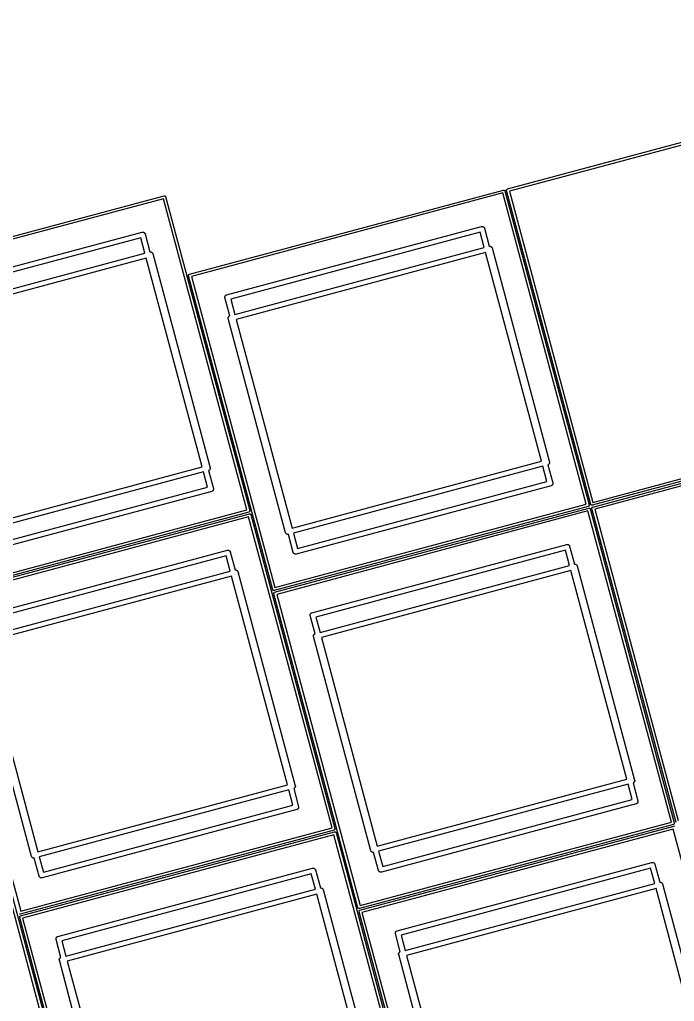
# Model space of a CAD drawing. Extents: x -24 to 329, y -138 to -2.
# Drawn here: x 230.6 to 268.5, y -58.5 to -1.7 of the extents above; entities that cross this region are included whole.
import ezdxf

# ---------------------------------------------------------------- set-up
doc = ezdxf.new("R2010")
doc.units = 0
doc.header["$MEASUREMENT"] = 0
doc.layers.add('BLACK', color=7, linetype='CONTINUOUS')

msp = doc.modelspace()

# ---------------------------------------------------------------- linework, layer by layer
at = {"layer": 'BLACK', "linetype": 'CONTINUOUS'}
for p, q in [((258.823, -11.5397), (295.392, -1.741)), ((295.351, -1.9096), (258.942, -11.6654)), ((240.422, -16.4702), (258.59, -11.602)), ((258.549, -11.7706), (240.541, -16.5959)), ((263.375, -29.779), (258.549, -11.7706)), ((258.59, -11.602), (258.597, -11.6002)), ((258.59, -11.602), (258.59, -11.602)), ((258.597, -11.6002), (258.603, -11.6008)), ((258.603, -11.6008), (258.61, -11.6002)), ((258.61, -11.6002), (258.617, -11.602)), ((258.617, -11.602), (258.623, -11.6026)), ((258.623, -11.6026), (258.629, -11.6054)), ((258.629, -11.6054), (258.636, -11.6072)), ((258.636, -11.6072), (258.642, -11.6111)), ((258.642, -11.6111), (258.648, -11.6139)), ((258.648, -11.6139), (258.652, -11.6187)), ((258.652, -11.6187), (258.658, -11.6226)), ((258.658, -11.6226), (258.662, -11.6281)), ((258.662, -11.6281), (258.667, -11.6329)), ((258.667, -11.6329), (258.67, -11.6391)), ((258.67, -11.6391), (258.673, -11.6446)), ((258.673, -11.6446), (258.675, -11.6511)), ((258.675, -11.6511), (258.675, -11.6511)), ((258.675, -11.6511), (263.543, -29.8196)), ((258.772, -11.6048), (258.773, -11.5983)), ((258.772, -11.6116), (258.772, -11.6048)), ((258.772, -11.6183), (258.772, -11.6116)), ((258.773, -11.6248), (258.772, -11.6183)), ((258.773, -11.5983), (258.774, -11.5915)), ((263.642, -29.7933), (258.773, -11.6248)), ((258.773, -11.6248), (258.773, -11.6248)), ((258.774, -11.5915), (258.777, -11.5854)), ((258.777, -11.5854), (258.779, -11.5789)), ((258.779, -11.5789), (258.782, -11.5733)), ((258.782, -11.5733), (258.785, -11.5672)), ((258.785, -11.5672), (258.79, -11.5624)), ((258.79, -11.5624), (258.794, -11.5568)), ((258.794, -11.5568), (258.799, -11.553)), ((258.799, -11.553), (258.804, -11.5482)), ((258.804, -11.5482), (258.81, -11.5453)), ((258.81, -11.5453), (258.816, -11.5414)), ((258.816, -11.5414), (258.823, -11.5397)), ((258.823, -11.5397), (258.823, -11.5397)), ((258.942, -11.6654), (263.767, -29.6738)), ((220.788, -16.8005), (238.957, -11.9323)), ((238.916, -12.1009), (220.908, -16.9262)), ((243.741, -30.1092), (238.916, -12.1009)), ((238.957, -11.9323), (238.963, -11.9305)), ((238.957, -11.9323), (238.957, -11.9323)), ((238.963, -11.9305), (238.97, -11.9311)), ((238.97, -11.9311), (238.977, -11.9305)), ((238.977, -11.9305), (238.983, -11.9323)), ((238.983, -11.9323), (238.99, -11.9328)), ((238.99, -11.9328), (238.996, -11.9357)), ((238.996, -11.9357), (239.003, -11.9375)), ((239.003, -11.9375), (239.008, -11.9413)), ((239.008, -11.9413), (239.014, -11.9442)), ((239.014, -11.9442), (239.019, -11.949)), ((239.019, -11.949), (239.025, -11.9529)), ((239.025, -11.9529), (239.028, -11.9584)), ((239.028, -11.9584), (239.033, -11.9632)), ((239.033, -11.9632), (239.036, -11.9693)), ((239.036, -11.9693), (239.04, -11.9749)), ((239.04, -11.9749), (239.042, -11.9814)), ((239.042, -11.9814), (239.042, -11.9814)), ((239.042, -11.9814), (243.91, -30.1498)), ((222.94, -17.9881), (237.686, -14.0369)), ((237.686, -14.0369), (237.699, -14.0334)), ((237.686, -14.0369), (237.686, -14.0369)), ((237.699, -14.0334), (237.713, -14.0346)), ((237.713, -14.0346), (237.726, -14.0334)), ((237.726, -14.0334), (237.739, -14.0369)), ((237.739, -14.0369), (237.752, -14.0381)), ((237.752, -14.0381), (237.764, -14.0437)), ((237.764, -14.0437), (237.777, -14.0471)), ((237.777, -14.0471), (237.788, -14.0548)), ((237.788, -14.0548), (237.8, -14.0604)), ((237.8, -14.0604), (237.809, -14.0698)), ((237.809, -14.0698), (237.82, -14.0775)), ((237.82, -14.0775), (237.828, -14.0884)), ((237.828, -14.0884), (237.837, -14.0978)), ((237.837, -14.0978), (237.843, -14.1099)), ((237.843, -14.1099), (237.851, -14.1208)), ((237.851, -14.1208), (237.854, -14.1337)), ((237.854, -14.1337), (237.854, -14.1337)), ((237.854, -14.1337), (238.134, -15.1799)), ((242.574, -17.6578), (257.32, -13.7066)), ((257.24, -14.0386), (242.809, -17.9054)), ((257.478, -14.9273), (257.24, -14.0386)), ((257.32, -13.7066), (257.333, -13.7032)), ((257.32, -13.7066), (257.32, -13.7066)), ((257.333, -13.7032), (257.346, -13.7043)), ((257.346, -13.7043), (257.359, -13.7032)), ((257.359, -13.7032), (257.372, -13.7066)), ((257.372, -13.7066), (257.386, -13.7078)), ((257.386, -13.7078), (257.398, -13.7134)), ((257.398, -13.7134), (257.41, -13.7169)), ((257.41, -13.7169), (257.421, -13.7245)), ((257.421, -13.7245), (257.433, -13.7301)), ((257.433, -13.7301), (257.443, -13.7396)), ((257.443, -13.7396), (257.454, -13.7472)), ((257.454, -13.7472), (257.461, -13.7581)), ((257.461, -13.7581), (257.471, -13.7675)), ((257.471, -13.7675), (257.476, -13.7796)), ((257.476, -13.7796), (257.484, -13.7905)), ((257.484, -13.7905), (257.488, -13.8034)), ((257.488, -13.8034), (257.488, -13.8034)), ((257.488, -13.8034), (257.768, -14.8496)), ((237.607, -14.3689), (223.176, -18.2356)), ((237.845, -15.2575), (237.607, -14.3689)), ((223.414, -19.1243), (237.845, -15.2575)), ((238.134, -15.1799), (238.141, -15.1782)), ((238.141, -15.1782), (238.154, -15.1794)), ((238.154, -15.1794), (238.167, -15.1782)), ((238.167, -15.1782), (238.18, -15.1817)), ((238.18, -15.1817), (238.193, -15.1828)), ((238.193, -15.1828), (238.205, -15.1885)), ((238.205, -15.1885), (238.218, -15.1919)), ((238.218, -15.1919), (238.229, -15.1996)), ((238.229, -15.1996), (238.241, -15.2052)), ((238.241, -15.2052), (238.251, -15.2146)), ((238.251, -15.2146), (238.262, -15.2223)), ((238.262, -15.2223), (238.269, -15.2332)), ((238.269, -15.2332), (238.279, -15.2426)), ((238.279, -15.2426), (238.284, -15.2547)), ((238.284, -15.2547), (238.292, -15.2656)), ((238.292, -15.2656), (238.295, -15.2785)), ((238.295, -15.2785), (238.295, -15.2785)), ((238.295, -15.2785), (241.615, -27.6677)), ((243.047, -18.794), (257.478, -14.9273)), ((257.556, -15.217), (243.125, -19.0838)), ((260.791, -27.2911), (257.556, -15.217)), ((257.768, -14.8496), (257.774, -14.8479)), ((257.774, -14.8479), (257.787, -14.8491)), ((257.787, -14.8491), (257.801, -14.8479)), ((257.801, -14.8479), (257.814, -14.8514)), ((257.814, -14.8514), (257.827, -14.8526)), ((257.827, -14.8526), (257.839, -14.8582)), ((257.839, -14.8582), (257.852, -14.8616)), ((257.852, -14.8616), (257.863, -14.8693)), ((257.863, -14.8693), (257.875, -14.8749)), ((257.875, -14.8749), (257.884, -14.8843)), ((257.884, -14.8843), (257.895, -14.892)), ((257.895, -14.892), (257.903, -14.9029)), ((257.903, -14.9029), (257.912, -14.9123)), ((257.912, -14.9123), (257.918, -14.9244)), ((257.918, -14.9244), (257.925, -14.9353)), ((257.925, -14.9353), (257.929, -14.9482)), ((257.929, -14.9482), (257.929, -14.9482)), ((257.929, -14.9482), (261.249, -27.3374)), ((237.922, -15.5473), (223.491, -19.4141)), ((241.158, -27.6214), (237.922, -15.5473)), ((240.41, -16.4758), (240.415, -16.4719)), ((240.415, -16.4719), (240.422, -16.4702)), ((240.422, -16.4702), (240.422, -16.4702)), ((240.371, -16.5353), (240.372, -16.5288)), ((240.371, -16.5421), (240.371, -16.5353)), ((240.371, -16.5488), (240.371, -16.5421)), ((240.372, -16.5553), (240.371, -16.5488)), ((240.372, -16.5288), (240.373, -16.522)), ((245.241, -34.7238), (240.372, -16.5553)), ((240.372, -16.5553), (240.372, -16.5553)), ((240.373, -16.522), (240.376, -16.5159)), ((240.376, -16.5159), (240.378, -16.5094)), ((240.378, -16.5094), (240.382, -16.5038)), ((240.382, -16.5038), (240.384, -16.4977)), ((240.384, -16.4977), (240.389, -16.4929)), ((240.389, -16.4929), (240.393, -16.4873)), ((240.393, -16.4873), (240.399, -16.4835)), ((240.399, -16.4835), (240.403, -16.4787)), ((240.403, -16.4787), (240.41, -16.4758)), ((240.541, -16.5959), (245.366, -34.6043)), ((242.474, -17.786), (242.477, -17.7732)), ((242.475, -17.7993), (242.474, -17.786)), ((242.474, -17.8126), (242.475, -17.7993)), ((242.477, -17.8254), (242.474, -17.8126)), ((242.477, -17.7732), (242.478, -17.7599)), ((242.757, -18.8717), (242.477, -17.8254)), ((242.477, -17.8254), (242.477, -17.8254)), ((242.478, -17.7599), (242.484, -17.7478)), ((242.484, -17.7478), (242.487, -17.7349)), ((242.487, -17.7349), (242.495, -17.724)), ((242.495, -17.724), (242.501, -17.7119)), ((242.501, -17.7119), (242.51, -17.7025)), ((242.51, -17.7025), (242.518, -17.6916)), ((242.518, -17.6916), (242.529, -17.684)), ((242.529, -17.684), (242.538, -17.6745)), ((242.538, -17.6745), (242.55, -17.6689)), ((242.55, -17.6689), (242.561, -17.6613)), ((242.561, -17.6613), (242.574, -17.6578)), ((242.574, -17.6578), (242.574, -17.6578)), ((242.809, -17.9054), (243.047, -18.794)), ((242.664, -18.9981), (242.667, -18.9852)), ((242.665, -19.0114), (242.664, -18.9981)), ((242.664, -19.0246), (242.665, -19.0114)), ((242.667, -19.0375), (242.664, -19.0246)), ((242.667, -18.9852), (242.668, -18.972)), ((245.987, -31.4267), (242.667, -19.0375)), ((242.667, -19.0375), (242.667, -19.0375)), ((242.668, -18.972), (242.674, -18.9599)), ((242.674, -18.9599), (242.678, -18.947)), ((242.678, -18.947), (242.685, -18.9361)), ((242.685, -18.9361), (242.691, -18.924)), ((242.691, -18.924), (242.7, -18.9146)), ((242.7, -18.9146), (242.708, -18.9037)), ((242.708, -18.9037), (242.719, -18.896)), ((242.719, -18.896), (242.728, -18.8866)), ((242.728, -18.8866), (242.74, -18.881)), ((242.74, -18.881), (242.751, -18.8733)), ((242.751, -18.8733), (242.757, -18.8717)), ((243.125, -19.0838), (246.36, -31.1579)), ((300.296, -20.0437), (263.727, -29.8424)), ((263.767, -29.6738), (300.177, -19.918)), ((263.753, -29.9406), (291.122, -22.6071)), ((291.081, -22.7758), (263.872, -30.0663)), ((226.727, -31.4881), (241.158, -27.6214)), ((241.531, -27.8319), (241.525, -27.8335)), ((241.525, -27.8335), (241.805, -28.8797)), ((241.542, -27.8242), (241.531, -27.8319)), ((241.554, -27.8186), (241.542, -27.8242)), ((241.564, -27.8091), (241.554, -27.8186)), ((241.574, -27.8015), (241.564, -27.8091)), ((241.582, -27.7906), (241.574, -27.8015)), ((241.592, -27.7812), (241.582, -27.7906)), ((241.597, -27.7691), (241.592, -27.7812)), ((241.605, -27.7582), (241.597, -27.7691)), ((241.608, -27.7453), (241.605, -27.7582)), ((241.614, -27.7332), (241.608, -27.7453)), ((241.615, -27.7199), (241.614, -27.7332)), ((241.615, -27.6677), (241.615, -27.6677)), ((241.615, -27.6677), (241.619, -27.6805)), ((241.619, -27.7071), (241.615, -27.7199)), ((241.619, -27.6805), (241.617, -27.6938)), ((241.617, -27.6938), (241.619, -27.7071)), ((246.36, -31.1579), (260.791, -27.2911)), ((260.869, -27.5809), (246.438, -31.4476)), ((261.107, -28.4695), (260.869, -27.5809)), ((261.165, -27.5016), (261.158, -27.5032)), ((261.158, -27.5032), (261.439, -28.5495)), ((261.176, -27.4939), (261.165, -27.5016)), ((261.188, -27.4883), (261.176, -27.4939)), ((261.197, -27.4789), (261.188, -27.4883)), ((261.208, -27.4712), (261.197, -27.4789)), ((261.216, -27.4603), (261.208, -27.4712)), ((261.225, -27.4509), (261.216, -27.4603)), ((261.231, -27.4388), (261.225, -27.4509)), ((261.238, -27.4279), (261.231, -27.4388)), ((261.242, -27.415), (261.238, -27.4279)), ((261.247, -27.403), (261.242, -27.415)), ((261.249, -27.3897), (261.247, -27.403)), ((261.249, -27.3374), (261.249, -27.3374)), ((261.249, -27.3374), (261.252, -27.3503)), ((261.252, -27.3768), (261.249, -27.3897)), ((261.252, -27.3503), (261.251, -27.3635)), ((261.251, -27.3635), (261.252, -27.3768)), ((241.235, -27.9112), (226.804, -31.7779)), ((241.473, -28.7998), (241.235, -27.9112)), ((227.042, -32.6666), (241.473, -28.7998)), ((241.798, -28.9574), (241.795, -28.9703)), ((241.804, -28.9453), (241.798, -28.9574)), ((241.805, -28.932), (241.804, -28.9453)), ((241.805, -28.8797), (241.805, -28.8797)), ((241.805, -28.8797), (241.809, -28.8926)), ((241.809, -28.9192), (241.805, -28.932)), ((241.809, -28.8926), (241.808, -28.9059)), ((241.808, -28.9059), (241.809, -28.9192)), ((261.342, -28.7171), (246.596, -32.6683)), ((246.676, -32.3363), (261.107, -28.4695)), ((261.355, -28.7136), (261.342, -28.7171)), ((261.342, -28.7171), (261.342, -28.7171)), ((261.366, -28.706), (261.355, -28.7136)), ((261.378, -28.7004), (261.366, -28.706)), ((261.387, -28.6909), (261.378, -28.7004)), ((261.398, -28.6833), (261.387, -28.6909)), ((261.406, -28.6724), (261.398, -28.6833)), ((261.415, -28.663), (261.406, -28.6724)), ((261.421, -28.6509), (261.415, -28.663)), ((261.429, -28.64), (261.421, -28.6509)), ((261.432, -28.6271), (261.429, -28.64)), ((261.438, -28.615), (261.432, -28.6271)), ((261.439, -28.6017), (261.438, -28.615)), ((261.439, -28.5495), (261.439, -28.5495)), ((261.439, -28.5495), (261.442, -28.5623)), ((261.442, -28.5889), (261.439, -28.6017)), ((261.442, -28.5623), (261.441, -28.5756)), ((261.441, -28.5756), (261.442, -28.5889)), ((241.708, -29.0474), (226.962, -32.9986)), ((241.721, -29.0439), (241.708, -29.0474)), ((241.708, -29.0474), (241.708, -29.0474)), ((241.732, -29.0363), (241.721, -29.0439)), ((241.744, -29.0307), (241.732, -29.0363)), ((241.754, -29.0212), (241.744, -29.0307)), ((241.765, -29.0136), (241.754, -29.0212)), ((241.772, -29.0027), (241.765, -29.0136)), ((241.782, -28.9933), (241.772, -29.0027)), ((241.787, -28.9812), (241.782, -28.9933)), ((241.795, -28.9703), (241.787, -28.9812)), ((263.494, -29.9047), (245.326, -34.7729)), ((245.352, -34.8711), (263.521, -30.0029)), ((245.366, -34.6043), (263.375, -29.779)), ((263.501, -29.903), (263.494, -29.9047)), ((263.494, -29.9047), (263.494, -29.9047)), ((263.506, -29.8991), (263.501, -29.903)), ((263.512, -29.8962), (263.506, -29.8991)), ((263.517, -29.8914), (263.512, -29.8962)), ((263.523, -29.8876), (263.517, -29.8914)), ((263.521, -30.0029), (263.527, -30.0011)), ((263.521, -30.0029), (263.521, -30.0029)), ((263.527, -29.882), (263.523, -29.8876)), ((263.531, -29.8772), (263.527, -29.882)), ((263.527, -30.0011), (263.534, -30.0017)), ((263.534, -29.8711), (263.531, -29.8772)), ((263.538, -29.8655), (263.534, -29.8711)), ((263.534, -30.0017), (263.541, -30.0011)), ((263.54, -29.859), (263.538, -29.8655)), ((263.543, -29.8529), (263.54, -29.859)), ((263.541, -30.0011), (263.547, -30.0029)), ((263.543, -29.8196), (263.543, -29.8196)), ((263.543, -29.8196), (263.545, -29.8261)), ((263.545, -29.8396), (263.543, -29.8461)), ((263.543, -29.8461), (263.543, -29.8529)), ((263.545, -29.8261), (263.545, -29.8328)), ((263.545, -29.8328), (263.545, -29.8396)), ((263.547, -30.0029), (263.554, -30.0034)), ((263.554, -30.0034), (263.56, -30.0063)), ((263.56, -30.0063), (263.567, -30.0081)), ((263.567, -30.0081), (263.572, -30.0119)), ((263.572, -30.0119), (263.578, -30.0148)), ((263.578, -30.0148), (263.583, -30.0196)), ((263.583, -30.0196), (263.589, -30.0235)), ((263.589, -30.0235), (263.592, -30.029)), ((263.592, -30.029), (263.597, -30.0338)), ((263.597, -30.0338), (263.6, -30.0399)), ((263.6, -30.0399), (263.604, -30.0455)), ((263.604, -30.0455), (263.606, -30.052)), ((263.606, -30.052), (263.606, -30.052)), ((263.606, -30.052), (268.474, -48.2204)), ((263.643, -29.7998), (263.642, -29.7933)), ((263.642, -29.7933), (263.642, -29.7933)), ((263.647, -29.8053), (263.643, -29.7998)), ((263.65, -29.8115), (263.647, -29.8053)), ((263.655, -29.8163), (263.65, -29.8115)), ((263.659, -29.8218), (263.655, -29.8163)), ((263.664, -29.8257), (263.659, -29.8218)), ((263.669, -29.8305), (263.664, -29.8257)), ((263.675, -29.8333), (263.669, -29.8305)), ((263.681, -29.8372), (263.675, -29.8333)), ((263.687, -29.839), (263.681, -29.8372)), ((263.693, -29.8418), (263.687, -29.839)), ((263.7, -29.8424), (263.693, -29.8418)), ((263.707, -29.8442), (263.7, -29.8424)), ((263.702, -30.0057), (263.704, -29.9992)), ((263.703, -30.0124), (263.702, -30.0057)), ((263.702, -30.0192), (263.703, -30.0124)), ((263.704, -30.0257), (263.702, -30.0192)), ((263.704, -29.9924), (263.707, -29.9863)), ((263.704, -29.9992), (263.704, -29.9924)), ((268.572, -48.1941), (263.704, -30.0257)), ((263.704, -30.0257), (263.704, -30.0257)), ((263.713, -29.8436), (263.707, -29.8442)), ((263.707, -29.9863), (263.709, -29.9797)), ((263.709, -29.9797), (263.713, -29.9742)), ((263.72, -29.8442), (263.713, -29.8436)), ((263.713, -29.9742), (263.716, -29.9681)), ((263.716, -29.9681), (263.721, -29.9633)), ((263.727, -29.8424), (263.72, -29.8442)), ((263.721, -29.9633), (263.724, -29.9577)), ((263.724, -29.9577), (263.73, -29.9539)), ((263.727, -29.8424), (263.727, -29.8424)), ((263.73, -29.9539), (263.735, -29.9491)), ((263.735, -29.9491), (263.741, -29.9462)), ((263.741, -29.9462), (263.746, -29.9423)), ((263.746, -29.9423), (263.753, -29.9406)), ((263.753, -29.9406), (263.753, -29.9406)), ((263.872, -30.0663), (268.698, -48.0747)), ((243.861, -30.235), (225.692, -35.1032)), ((225.719, -35.2014), (243.887, -30.3331)), ((225.733, -34.9346), (243.741, -30.1092)), ((243.846, -30.5018), (225.838, -35.3271)), ((248.672, -48.5101), (243.846, -30.5018)), ((243.867, -30.2332), (243.861, -30.235)), ((243.861, -30.235), (243.861, -30.235)), ((243.873, -30.2294), (243.867, -30.2332)), ((243.879, -30.2265), (243.873, -30.2294)), ((243.884, -30.2217), (243.879, -30.2265)), ((243.889, -30.2178), (243.884, -30.2217)), ((243.887, -30.3331), (243.894, -30.3314)), ((243.887, -30.3331), (243.887, -30.3331)), ((243.893, -30.2123), (243.889, -30.2178)), ((243.898, -30.2075), (243.893, -30.2123)), ((243.894, -30.3314), (243.9, -30.332)), ((243.901, -30.2014), (243.898, -30.2075)), ((243.9, -30.332), (243.907, -30.3314)), ((243.905, -30.1958), (243.901, -30.2014)), ((243.906, -30.1893), (243.905, -30.1958)), ((243.909, -30.1831), (243.906, -30.1893)), ((243.907, -30.3314), (243.914, -30.3331)), ((243.91, -30.1764), (243.909, -30.1831)), ((243.91, -30.1498), (243.91, -30.1498)), ((243.91, -30.1498), (243.912, -30.1564)), ((243.912, -30.1699), (243.91, -30.1764)), ((243.912, -30.1564), (243.911, -30.1631)), ((243.911, -30.1631), (243.912, -30.1699)), ((243.914, -30.3331), (243.92, -30.3337)), ((243.92, -30.3337), (243.926, -30.3366)), ((243.926, -30.3366), (243.933, -30.3383)), ((243.933, -30.3383), (243.939, -30.3422)), ((243.939, -30.3422), (243.945, -30.3451)), ((243.945, -30.3451), (243.949, -30.3499)), ((243.949, -30.3499), (243.955, -30.3538)), ((243.955, -30.3538), (243.959, -30.3593)), ((243.959, -30.3593), (243.964, -30.3641)), ((243.964, -30.3641), (243.967, -30.3702)), ((243.967, -30.3702), (243.97, -30.3758)), ((243.97, -30.3758), (243.972, -30.3823)), ((243.972, -30.3823), (243.972, -30.3823)), ((243.972, -30.3823), (248.84, -48.5507)), ((263.48, -30.1715), (245.472, -34.9968)), ((268.305, -48.1798), (263.48, -30.1715)), ((245.99, -31.4396), (245.987, -31.4267)), ((245.987, -31.4267), (245.987, -31.4267)), ((245.998, -31.4505), (245.99, -31.4396)), ((246.004, -31.4626), (245.998, -31.4505)), ((246.013, -31.472), (246.004, -31.4626)), ((246.021, -31.4829), (246.013, -31.472)), ((246.032, -31.4906), (246.021, -31.4829)), ((246.041, -31.5), (246.032, -31.4906)), ((246.053, -31.5056), (246.041, -31.5)), ((246.064, -31.5133), (246.053, -31.5056)), ((246.077, -31.5167), (246.064, -31.5133)), ((246.089, -31.5223), (246.077, -31.5167)), ((246.102, -31.5235), (246.089, -31.5223)), ((246.115, -31.527), (246.102, -31.5235)), ((246.128, -31.5258), (246.115, -31.527)), ((246.142, -31.527), (246.128, -31.5258)), ((246.148, -31.5253), (246.142, -31.527)), ((246.428, -32.5715), (246.148, -31.5253)), ((246.438, -31.4476), (246.676, -32.3363)), ((247.504, -36.0587), (262.25, -32.1075)), ((262.25, -32.1075), (262.263, -32.1041)), ((262.25, -32.1075), (262.25, -32.1075)), ((262.263, -32.1041), (262.277, -32.1052)), ((262.277, -32.1052), (262.29, -32.1041)), ((262.29, -32.1041), (262.303, -32.1075)), ((262.303, -32.1075), (262.316, -32.1087)), ((262.316, -32.1087), (262.328, -32.1143)), ((262.328, -32.1143), (262.341, -32.1177)), ((262.341, -32.1177), (262.352, -32.1254)), ((262.352, -32.1254), (262.364, -32.131)), ((262.364, -32.131), (262.373, -32.1404)), ((262.373, -32.1404), (262.384, -32.1481)), ((262.384, -32.1481), (262.392, -32.159)), ((262.392, -32.159), (262.401, -32.1684)), ((262.401, -32.1684), (262.407, -32.1805)), ((262.407, -32.1805), (262.415, -32.1914)), ((262.415, -32.1914), (262.418, -32.2043)), ((262.418, -32.2043), (262.418, -32.2043)), ((262.418, -32.2043), (262.698, -33.2505)), ((227.871, -36.389), (242.617, -32.4378)), ((242.537, -32.7698), (228.106, -36.6365)), ((242.775, -33.6584), (242.537, -32.7698)), ((242.617, -32.4378), (242.63, -32.4343)), ((242.617, -32.4378), (242.617, -32.4378)), ((242.63, -32.4343), (242.643, -32.4355)), ((242.643, -32.4355), (242.656, -32.4343)), ((242.656, -32.4343), (242.669, -32.4378)), ((242.669, -32.4378), (242.682, -32.4389)), ((242.682, -32.4389), (242.695, -32.4446)), ((242.695, -32.4446), (242.707, -32.448)), ((242.707, -32.448), (242.718, -32.4557)), ((242.718, -32.4557), (242.73, -32.4613)), ((242.73, -32.4613), (242.74, -32.4707)), ((242.74, -32.4707), (242.751, -32.4784)), ((242.751, -32.4784), (242.758, -32.4893)), ((242.758, -32.4893), (242.768, -32.4987)), ((242.768, -32.4987), (242.773, -32.5108)), ((242.773, -32.5108), (242.781, -32.5217)), ((242.781, -32.5217), (242.785, -32.5346)), ((242.785, -32.5346), (242.785, -32.5346)), ((242.785, -32.5346), (243.065, -33.5808)), ((246.432, -32.5844), (246.428, -32.5715)), ((246.428, -32.5715), (246.428, -32.5715)), ((246.439, -32.5953), (246.432, -32.5844)), ((246.445, -32.6074), (246.439, -32.5953)), ((246.454, -32.6168), (246.445, -32.6074)), ((246.462, -32.6277), (246.454, -32.6168)), ((246.473, -32.6353), (246.462, -32.6277)), ((246.482, -32.6448), (246.473, -32.6353)), ((246.494, -32.6504), (246.482, -32.6448)), ((246.505, -32.658), (246.494, -32.6504)), ((246.518, -32.6615), (246.505, -32.658)), ((246.53, -32.6671), (246.518, -32.6615)), ((246.544, -32.6683), (246.53, -32.6671)), ((246.557, -32.6717), (246.544, -32.6683)), ((246.57, -32.6706), (246.557, -32.6717)), ((246.583, -32.6717), (246.57, -32.6706)), ((246.596, -32.6683), (246.583, -32.6717)), ((246.596, -32.6683), (246.596, -32.6683)), ((262.171, -32.4395), (247.74, -36.3062)), ((262.409, -33.3281), (262.171, -32.4395)), ((247.978, -37.1949), (262.409, -33.3281)), ((262.698, -33.2505), (262.705, -33.2488)), ((262.705, -33.2488), (262.718, -33.25)), ((262.718, -33.25), (262.731, -33.2488)), ((262.731, -33.2488), (262.744, -33.2523)), ((262.744, -33.2523), (262.757, -33.2534)), ((262.757, -33.2534), (262.769, -33.2591)), ((262.769, -33.2591), (262.782, -33.2625)), ((262.782, -33.2625), (262.793, -33.2702)), ((262.793, -33.2702), (262.805, -33.2758)), ((262.805, -33.2758), (262.815, -33.2852)), ((262.815, -33.2852), (262.826, -33.2929)), ((262.826, -33.2929), (262.833, -33.3038)), ((262.833, -33.3038), (262.843, -33.3132)), ((262.843, -33.3132), (262.848, -33.3253)), ((262.848, -33.3253), (262.856, -33.3362)), ((262.856, -33.3362), (262.859, -33.3491)), ((262.859, -33.3491), (262.859, -33.3491)), ((262.859, -33.3491), (266.179, -45.7383)), ((228.344, -37.5252), (242.775, -33.6584)), ((242.853, -33.9482), (228.422, -37.815)), ((246.088, -46.0223), (242.853, -33.9482)), ((243.065, -33.5808), (243.071, -33.5791)), ((243.071, -33.5791), (243.084, -33.5803)), ((243.084, -33.5803), (243.098, -33.5791)), ((243.098, -33.5791), (243.111, -33.5826)), ((243.111, -33.5826), (243.124, -33.5837)), ((243.124, -33.5837), (243.136, -33.5894)), ((243.136, -33.5894), (243.149, -33.5928)), ((243.149, -33.5928), (243.16, -33.6005)), ((243.16, -33.6005), (243.172, -33.6061)), ((243.172, -33.6061), (243.181, -33.6155)), ((243.181, -33.6155), (243.192, -33.6231)), ((243.192, -33.6231), (243.2, -33.6341)), ((243.2, -33.6341), (243.209, -33.6435)), ((243.209, -33.6435), (243.215, -33.6556)), ((243.215, -33.6556), (243.222, -33.6665)), ((243.222, -33.6665), (243.226, -33.6794)), ((243.226, -33.6794), (243.226, -33.6794)), ((243.226, -33.6794), (246.546, -46.0685)), ((262.486, -33.6179), (248.055, -37.4847)), ((265.722, -45.692), (262.486, -33.6179)), ((245.242, -34.7303), (245.241, -34.7238)), ((245.241, -34.7238), (245.241, -34.7238)), ((245.246, -34.7358), (245.242, -34.7303)), ((245.249, -34.742), (245.246, -34.7358)), ((245.254, -34.7468), (245.249, -34.742)), ((245.258, -34.7523), (245.254, -34.7468)), ((245.263, -34.7562), (245.258, -34.7523)), ((245.268, -34.761), (245.263, -34.7562)), ((245.274, -34.7638), (245.268, -34.761)), ((245.28, -34.7677), (245.274, -34.7638)), ((245.286, -34.7695), (245.28, -34.7677)), ((245.293, -34.7723), (245.286, -34.7695)), ((245.299, -34.7729), (245.293, -34.7723)), ((245.306, -34.7747), (245.299, -34.7729)), ((245.301, -34.9362), (245.303, -34.9297)), ((245.302, -34.9429), (245.301, -34.9362)), ((245.301, -34.9497), (245.302, -34.9429)), ((245.303, -34.9562), (245.301, -34.9497)), ((245.303, -34.9297), (245.304, -34.9229)), ((250.171, -53.1246), (245.303, -34.9562)), ((245.303, -34.9562), (245.303, -34.9562)), ((245.304, -34.9229), (245.306, -34.9168)), ((245.313, -34.7741), (245.306, -34.7747)), ((245.306, -34.9168), (245.308, -34.9102)), ((245.308, -34.9102), (245.312, -34.9047)), ((245.312, -34.9047), (245.315, -34.8986)), ((245.319, -34.7747), (245.313, -34.7741)), ((245.315, -34.8986), (245.32, -34.8938)), ((245.326, -34.7729), (245.319, -34.7747)), ((245.32, -34.8938), (245.324, -34.8882)), ((245.324, -34.8882), (245.329, -34.8844)), ((245.326, -34.7729), (245.326, -34.7729)), ((245.329, -34.8844), (245.334, -34.8796)), ((245.334, -34.8796), (245.34, -34.8767)), ((245.34, -34.8767), (245.346, -34.8728)), ((245.346, -34.8728), (245.352, -34.8711)), ((245.352, -34.8711), (245.352, -34.8711)), ((245.472, -34.9968), (250.297, -53.0052)), ((225.838, -35.3271), (230.663, -53.3354)), ((247.404, -36.1869), (247.408, -36.174)), ((247.405, -36.2002), (247.404, -36.1869)), ((247.404, -36.2135), (247.405, -36.2002)), ((247.408, -36.2263), (247.404, -36.2135)), ((247.408, -36.174), (247.409, -36.1608)), ((247.688, -37.2725), (247.408, -36.2263)), ((247.408, -36.2263), (247.408, -36.2263)), ((247.409, -36.1608), (247.414, -36.1487)), ((247.414, -36.1487), (247.418, -36.1358)), ((247.418, -36.1358), (247.425, -36.1249)), ((247.425, -36.1249), (247.431, -36.1128)), ((247.431, -36.1128), (247.441, -36.1034)), ((247.441, -36.1034), (247.448, -36.0925)), ((247.448, -36.0925), (247.459, -36.0848)), ((247.459, -36.0848), (247.469, -36.0754)), ((247.469, -36.0754), (247.481, -36.0698)), ((247.481, -36.0698), (247.492, -36.0621)), ((247.492, -36.0621), (247.504, -36.0587)), ((247.504, -36.0587), (247.504, -36.0587)), ((247.74, -36.3062), (247.978, -37.1949)), ((247.594, -37.399), (247.598, -37.3861)), ((247.595, -37.4123), (247.594, -37.399)), ((247.594, -37.4255), (247.595, -37.4123)), ((247.598, -37.4384), (247.594, -37.4255)), ((247.598, -37.3861), (247.599, -37.3728)), ((250.917, -49.8276), (247.598, -37.4384)), ((247.598, -37.4384), (247.598, -37.4384)), ((247.599, -37.3728), (247.605, -37.3608)), ((247.605, -37.3608), (247.608, -37.3479)), ((247.608, -37.3479), (247.616, -37.337)), ((247.616, -37.337), (247.621, -37.3249)), ((247.621, -37.3249), (247.631, -37.3155)), ((247.631, -37.3155), (247.638, -37.3046)), ((247.638, -37.3046), (247.649, -37.2969)), ((247.649, -37.2969), (247.659, -37.2875)), ((247.659, -37.2875), (247.671, -37.2819)), ((247.671, -37.2819), (247.682, -37.2742)), ((247.682, -37.2742), (247.688, -37.2725)), ((248.055, -37.4847), (251.291, -49.5588)), ((231.284, -50.1579), (227.964, -37.7687)), ((228.422, -37.815), (231.657, -49.889)), ((251.291, -49.5588), (265.722, -45.692)), ((265.799, -45.9818), (251.368, -49.8485)), ((266.037, -46.8704), (265.799, -45.9818)), ((266.095, -45.9025), (266.089, -45.9041)), ((266.089, -45.9041), (266.369, -46.9503)), ((266.106, -45.8948), (266.095, -45.9025)), ((266.118, -45.8892), (266.106, -45.8948)), ((266.128, -45.8798), (266.118, -45.8892)), ((266.138, -45.8721), (266.128, -45.8798)), ((266.146, -45.8612), (266.138, -45.8721)), ((266.156, -45.8518), (266.146, -45.8612)), ((266.161, -45.8397), (266.156, -45.8518)), ((266.169, -45.8288), (266.161, -45.8397)), ((266.172, -45.8159), (266.169, -45.8288)), ((266.178, -45.8038), (266.172, -45.8159)), ((266.179, -45.7906), (266.178, -45.8038)), ((266.179, -45.7383), (266.179, -45.7383)), ((266.179, -45.7383), (266.183, -45.7511)), ((266.183, -45.7777), (266.179, -45.7906)), ((266.183, -45.7511), (266.181, -45.7644)), ((266.181, -45.7644), (266.183, -45.7777)), ((231.657, -49.889), (246.088, -46.0223)), ((246.166, -46.3121), (231.735, -50.1788)), ((246.404, -47.2007), (246.166, -46.3121)), ((246.462, -46.2327), (246.455, -46.2344)), ((246.455, -46.2344), (246.736, -47.2806)), ((246.473, -46.2251), (246.462, -46.2327)), ((246.485, -46.2195), (246.473, -46.2251)), ((246.494, -46.21), (246.485, -46.2195)), ((246.505, -46.2024), (246.494, -46.21)), ((246.513, -46.1915), (246.505, -46.2024)), ((246.522, -46.1821), (246.513, -46.1915)), ((246.528, -46.17), (246.522, -46.1821)), ((246.535, -46.1591), (246.528, -46.17)), ((246.539, -46.1462), (246.535, -46.1591)), ((246.544, -46.1341), (246.539, -46.1462)), ((246.546, -46.1208), (246.544, -46.1341)), ((246.546, -46.0685), (246.546, -46.0686)), ((246.546, -46.0686), (246.549, -46.0814)), ((246.549, -46.108), (246.546, -46.1208)), ((246.549, -46.0814), (246.548, -46.0947)), ((246.548, -46.0947), (246.549, -46.108)), ((266.272, -47.118), (251.526, -51.0692)), ((251.606, -50.7372), (266.037, -46.8704)), ((266.285, -47.1145), (266.272, -47.118)), ((266.272, -47.118), (266.272, -47.118)), ((266.296, -47.1069), (266.285, -47.1145)), ((266.308, -47.1013), (266.296, -47.1069)), ((266.318, -47.0918), (266.308, -47.1013)), ((266.329, -47.0842), (266.318, -47.0918)), ((266.336, -47.0733), (266.329, -47.0842)), ((266.346, -47.0639), (266.336, -47.0733)), ((266.351, -47.0518), (266.346, -47.0639)), ((266.359, -47.0409), (266.351, -47.0518)), ((266.362, -47.028), (266.359, -47.0409)), ((266.368, -47.0159), (266.362, -47.028)), ((266.369, -47.0026), (266.368, -47.0159)), ((266.369, -46.9503), (266.369, -46.9503)), ((266.369, -46.9503), (266.373, -46.9632)), ((266.373, -46.9898), (266.369, -47.0026)), ((266.373, -46.9632), (266.372, -46.9765)), ((266.372, -46.9765), (266.373, -46.9898)), ((246.639, -47.4483), (231.893, -51.3995)), ((231.973, -51.0675), (246.404, -47.2007)), ((246.652, -47.4448), (246.639, -47.4483)), ((246.639, -47.4483), (246.639, -47.4483)), ((246.663, -47.4372), (246.652, -47.4448)), ((246.675, -47.4315), (246.663, -47.4372)), ((246.684, -47.4221), (246.675, -47.4315)), ((246.695, -47.4145), (246.684, -47.4221)), ((246.703, -47.4036), (246.695, -47.4145)), ((246.712, -47.3941), (246.703, -47.4036)), ((246.718, -47.3821), (246.712, -47.3941)), ((246.726, -47.3711), (246.718, -47.3821)), ((246.729, -47.3583), (246.726, -47.3711)), ((246.735, -47.3462), (246.729, -47.3583)), ((246.736, -47.3329), (246.735, -47.3462)), ((246.736, -47.2806), (246.736, -47.2806)), ((246.736, -47.2806), (246.739, -47.2935)), ((246.739, -47.32), (246.736, -47.3329)), ((246.739, -47.2935), (246.738, -47.3068)), ((246.738, -47.3068), (246.739, -47.32)), ((250.297, -53.0052), (268.305, -48.1798)), ((268.457, -48.2829), (268.453, -48.2884)), ((268.462, -48.2781), (268.457, -48.2829)), ((268.465, -48.272), (268.462, -48.2781)), ((268.469, -48.2664), (268.465, -48.272)), ((268.47, -48.2599), (268.469, -48.2664)), ((268.473, -48.2538), (268.47, -48.2599)), ((268.474, -48.247), (268.473, -48.2538)), ((268.474, -48.2204), (268.474, -48.2204)), ((268.474, -48.2204), (268.476, -48.227)), ((268.476, -48.2405), (268.474, -48.247)), ((268.476, -48.227), (268.475, -48.2337)), ((268.475, -48.2337), (268.476, -48.2405)), ((248.791, -48.6359), (230.623, -53.5041)), ((230.649, -53.6022), (248.818, -48.734)), ((230.663, -53.3354), (248.672, -48.5101)), ((248.798, -48.6341), (248.791, -48.6359)), ((248.791, -48.6359), (248.791, -48.6359)), ((248.803, -48.6303), (248.798, -48.6341)), ((248.809, -48.6274), (248.803, -48.6303)), ((248.814, -48.6226), (248.809, -48.6274)), ((248.82, -48.6187), (248.814, -48.6226)), ((248.818, -48.734), (248.824, -48.7323)), ((248.818, -48.734), (248.818, -48.734)), ((248.824, -48.6132), (248.82, -48.6187)), ((248.828, -48.6084), (248.824, -48.6132)), ((248.824, -48.7323), (248.831, -48.7329)), ((248.831, -48.6023), (248.828, -48.6084)), ((248.835, -48.5967), (248.831, -48.6023)), ((248.831, -48.7329), (248.838, -48.7323)), ((248.837, -48.5902), (248.835, -48.5967)), ((248.84, -48.584), (248.837, -48.5902)), ((248.838, -48.7323), (248.844, -48.734)), ((248.84, -48.5507), (248.84, -48.5507)), ((248.84, -48.5507), (248.842, -48.5573)), ((248.842, -48.5708), (248.84, -48.5773)), ((248.84, -48.5773), (248.84, -48.584)), ((248.842, -48.5573), (248.842, -48.564)), ((248.842, -48.564), (248.842, -48.5708)), ((248.844, -48.734), (248.851, -48.7346)), ((248.851, -48.7346), (248.857, -48.7375)), ((248.857, -48.7375), (248.864, -48.7392)), ((248.864, -48.7392), (248.869, -48.7431)), ((248.869, -48.7431), (248.875, -48.746)), ((248.875, -48.746), (248.88, -48.7508)), ((248.88, -48.7508), (248.886, -48.7546)), ((248.886, -48.7546), (248.889, -48.7602)), ((248.889, -48.7602), (248.894, -48.765)), ((248.894, -48.765), (248.897, -48.7711)), ((248.897, -48.7711), (248.901, -48.7767)), ((248.901, -48.7767), (248.903, -48.7832)), ((248.903, -48.7832), (248.903, -48.7832)), ((248.903, -48.7832), (253.771, -66.9516)), ((268.425, -48.3056), (250.256, -53.1738)), ((250.283, -53.272), (268.451, -48.4037)), ((268.41, -48.5724), (250.402, -53.3977)), ((273.236, -66.5807), (268.41, -48.5724)), ((268.431, -48.3039), (268.425, -48.3056)), ((268.425, -48.3056), (268.425, -48.3056)), ((268.437, -48.3), (268.431, -48.3039)), ((268.443, -48.2971), (268.437, -48.3)), ((268.448, -48.2923), (268.443, -48.2971)), ((268.453, -48.2884), (268.448, -48.2923)), ((268.451, -48.4037), (268.458, -48.402)), ((268.451, -48.4037), (268.451, -48.4037)), ((268.458, -48.402), (268.464, -48.4026)), ((268.464, -48.4026), (268.471, -48.402)), ((268.471, -48.402), (268.478, -48.4037)), ((233.969, -67.2413), (229.143, -49.233)), ((229.269, -49.1135), (234.137, -67.2819)), ((248.777, -48.9027), (230.769, -53.728)), ((253.602, -66.911), (248.777, -48.9027)), ((250.921, -49.8405), (250.917, -49.8276)), ((250.917, -49.8276), (250.917, -49.8276)), ((250.929, -49.8514), (250.921, -49.8405)), ((250.934, -49.8635), (250.929, -49.8514)), ((250.944, -49.8729), (250.934, -49.8635)), ((250.951, -49.8838), (250.944, -49.8729)), ((250.962, -49.8915), (250.951, -49.8838)), ((250.972, -49.9009), (250.962, -49.8915)), ((250.984, -49.9065), (250.972, -49.9009)), ((250.995, -49.9142), (250.984, -49.9065)), ((251.007, -49.9176), (250.995, -49.9142)), ((251.02, -49.9232), (251.007, -49.9176)), ((251.033, -49.9244), (251.02, -49.9232)), ((251.046, -49.9278), (251.033, -49.9244)), ((251.059, -49.9267), (251.046, -49.9278)), ((251.072, -49.9278), (251.059, -49.9267)), ((251.078, -49.9262), (251.072, -49.9278)), ((251.359, -50.9724), (251.078, -49.9262)), ((251.368, -49.8485), (251.606, -50.7372)), ((231.287, -50.1708), (231.284, -50.1579)), ((231.284, -50.1579), (231.284, -50.1579)), ((231.295, -50.1817), (231.287, -50.1708)), ((231.301, -50.1938), (231.295, -50.1817)), ((231.31, -50.2032), (231.301, -50.1938)), ((231.318, -50.2141), (231.31, -50.2032)), ((231.329, -50.2217), (231.318, -50.2141)), ((231.338, -50.2312), (231.329, -50.2217)), ((231.35, -50.2368), (231.338, -50.2312)), ((231.361, -50.2444), (231.35, -50.2368)), ((231.374, -50.2479), (231.361, -50.2444)), ((231.386, -50.2535), (231.374, -50.2479)), ((231.399, -50.2547), (231.386, -50.2535)), ((231.412, -50.2581), (231.399, -50.2547)), ((231.425, -50.257), (231.412, -50.2581)), ((231.439, -50.2581), (231.425, -50.257)), ((231.445, -50.2565), (231.439, -50.2581)), ((231.725, -51.3027), (231.445, -50.2565)), ((231.735, -50.1788), (231.973, -51.0675)), ((252.435, -54.4596), (267.181, -50.5084)), ((267.181, -50.5084), (267.194, -50.5049)), ((267.181, -50.5084), (267.181, -50.5084)), ((267.194, -50.5049), (267.207, -50.5061)), ((267.207, -50.5061), (267.22, -50.5049)), ((267.22, -50.5049), (267.233, -50.5084)), ((267.233, -50.5084), (267.247, -50.5095)), ((267.247, -50.5095), (267.259, -50.5152)), ((267.259, -50.5152), (267.271, -50.5186)), ((267.271, -50.5186), (267.282, -50.5263)), ((267.282, -50.5263), (267.294, -50.5319)), ((267.294, -50.5319), (267.304, -50.5413)), ((267.304, -50.5413), (267.315, -50.549)), ((267.315, -50.549), (267.322, -50.5599)), ((232.801, -54.7899), (247.547, -50.8387)), ((247.547, -50.8387), (247.56, -50.8352)), ((247.547, -50.8387), (247.547, -50.8387)), ((247.56, -50.8352), (247.574, -50.8364)), ((247.574, -50.8364), (247.587, -50.8352)), ((247.587, -50.8352), (247.6, -50.8387)), ((247.6, -50.8387), (247.613, -50.8398)), ((247.613, -50.8398), (247.625, -50.8455)), ((247.625, -50.8455), (247.638, -50.8489)), ((247.638, -50.8489), (247.649, -50.8566)), ((247.649, -50.8566), (247.661, -50.8622)), ((247.661, -50.8622), (247.67, -50.8716)), ((247.67, -50.8716), (247.681, -50.8792)), ((247.681, -50.8792), (247.689, -50.8902)), ((247.689, -50.8902), (247.698, -50.8996)), ((247.698, -50.8996), (247.704, -50.9117)), ((247.704, -50.9117), (247.712, -50.9226)), ((247.712, -50.9226), (247.715, -50.9355)), ((247.715, -50.9355), (247.715, -50.9355)), ((247.715, -50.9355), (247.995, -51.9817)), ((251.362, -50.9853), (251.359, -50.9724)), ((251.359, -50.9724), (251.359, -50.9724)), ((251.37, -50.9962), (251.362, -50.9853)), ((251.376, -51.0083), (251.37, -50.9962)), ((251.385, -51.0177), (251.376, -51.0083)), ((251.393, -51.0286), (251.385, -51.0177)), ((251.403, -51.0362), (251.393, -51.0286)), ((251.413, -51.0457), (251.403, -51.0362)), ((251.425, -51.0513), (251.413, -51.0457)), ((251.436, -51.0589), (251.425, -51.0513)), ((251.449, -51.0624), (251.436, -51.0589)), ((251.461, -51.068), (251.449, -51.0624)), ((251.474, -51.0692), (251.461, -51.068)), ((251.487, -51.0726), (251.474, -51.0692)), ((251.5, -51.0715), (251.487, -51.0726)), ((251.514, -51.0726), (251.5, -51.0715)), ((251.526, -51.0692), (251.514, -51.0726)), ((251.526, -51.0692), (251.526, -51.0692)), ((267.101, -50.8404), (252.67, -54.7071)), ((267.339, -51.729), (267.101, -50.8404)), ((267.322, -50.5599), (267.332, -50.5693)), ((267.332, -50.5693), (267.337, -50.5814)), ((267.337, -50.5814), (267.345, -50.5923)), ((267.345, -50.5923), (267.349, -50.6052)), ((267.349, -50.6052), (267.349, -50.6052)), ((267.349, -50.6052), (267.629, -51.6514)), ((231.729, -51.3155), (231.725, -51.3027)), ((231.725, -51.3027), (231.725, -51.3027)), ((231.736, -51.3265), (231.729, -51.3155)), ((231.742, -51.3385), (231.736, -51.3265)), ((231.751, -51.348), (231.742, -51.3385)), ((231.759, -51.3589), (231.751, -51.348)), ((231.77, -51.3665), (231.759, -51.3589)), ((231.779, -51.3759), (231.77, -51.3665)), ((231.791, -51.3816), (231.779, -51.3759)), ((231.802, -51.3892), (231.791, -51.3816)), ((231.815, -51.3927), (231.802, -51.3892)), ((231.827, -51.3983), (231.815, -51.3927)), ((231.841, -51.3995), (231.827, -51.3983)), ((231.853, -51.4029), (231.841, -51.3995)), ((231.867, -51.4017), (231.853, -51.4029)), ((231.88, -51.4029), (231.867, -51.4017)), ((231.893, -51.3995), (231.88, -51.4029)), ((231.893, -51.3995), (231.893, -51.3995)), ((247.468, -51.1707), (233.037, -55.0374)), ((247.706, -52.0593), (247.468, -51.1707)), ((267.629, -51.6514), (267.635, -51.6497)), ((267.635, -51.6497), (267.648, -51.6509)), ((267.648, -51.6509), (267.662, -51.6497)), ((267.662, -51.6497), (267.675, -51.6532)), ((267.675, -51.6532), (267.688, -51.6543)), ((267.688, -51.6543), (267.7, -51.66)), ((267.7, -51.66), (267.713, -51.6634)), ((267.713, -51.6634), (267.724, -51.6711)), ((267.724, -51.6711), (267.736, -51.6767)), ((267.736, -51.6767), (267.745, -51.6861)), ((267.745, -51.6861), (267.756, -51.6938)), ((233.275, -55.9261), (247.706, -52.0593)), ((247.995, -51.9817), (248.002, -51.98)), ((248.002, -51.98), (248.015, -51.9812)), ((248.015, -51.9812), (248.028, -51.98)), ((248.028, -51.98), (248.041, -51.9834)), ((248.041, -51.9834), (248.054, -51.9846)), ((248.054, -51.9846), (248.066, -51.9902)), ((248.066, -51.9902), (248.079, -51.9937)), ((248.079, -51.9937), (248.09, -52.0013)), ((248.09, -52.0013), (248.102, -52.007)), ((248.102, -52.007), (248.112, -52.0164)), ((248.112, -52.0164), (248.123, -52.024)), ((248.123, -52.024), (248.13, -52.035)), ((248.13, -52.035), (248.14, -52.0444)), ((248.14, -52.0444), (248.145, -52.0564)), ((248.145, -52.0564), (248.153, -52.0674)), ((248.153, -52.0674), (248.156, -52.0802)), ((248.156, -52.0802), (248.156, -52.0802)), ((248.156, -52.0802), (251.476, -64.4694)), ((252.908, -55.5958), (267.339, -51.729)), ((267.417, -52.0188), (252.986, -55.8856)), ((270.652, -64.0929), (267.417, -52.0188)), ((267.756, -51.6938), (267.764, -51.7047)), ((267.764, -51.7047), (267.773, -51.7141)), ((267.773, -51.7141), (267.779, -51.7262)), ((267.779, -51.7262), (267.786, -51.7371)), ((267.786, -51.7371), (267.79, -51.75)), ((267.79, -51.75), (267.79, -51.75)), ((267.79, -51.75), (271.11, -64.1392)), ((247.783, -52.3491), (233.352, -56.2158)), ((251.019, -64.4232), (247.783, -52.3491)), ((250.171, -53.1247), (250.171, -53.1246)), ((250.173, -53.1312), (250.171, -53.1247)), ((250.177, -53.1367), (250.173, -53.1312)), ((250.18, -53.1429), (250.177, -53.1367)), ((250.184, -53.1477), (250.18, -53.1429)), ((250.188, -53.1532), (250.184, -53.1477)), ((250.194, -53.1571), (250.188, -53.1532)), ((250.199, -53.1619), (250.194, -53.1571)), ((250.205, -53.1647), (250.199, -53.1619)), ((250.21, -53.1686), (250.205, -53.1647)), ((250.217, -53.1704), (250.21, -53.1686)), ((250.223, -53.1732), (250.217, -53.1704)), ((250.23, -53.1738), (250.223, -53.1732)), ((250.236, -53.1756), (250.23, -53.1738)), ((250.232, -53.3371), (250.233, -53.3306)), ((250.232, -53.3438), (250.232, -53.3371)), ((250.232, -53.3506), (250.232, -53.3438)), ((250.233, -53.3571), (250.232, -53.3506)), ((250.233, -53.3306), (250.234, -53.3238)), ((255.102, -71.5255), (250.233, -53.3571)), ((250.233, -53.3571), (250.233, -53.3571)), ((250.234, -53.3238), (250.237, -53.3177)), ((250.243, -53.175), (250.236, -53.1756)), ((250.237, -53.3177), (250.239, -53.3111)), ((250.239, -53.3111), (250.243, -53.3056)), ((250.25, -53.1756), (250.243, -53.175)), ((250.243, -53.3056), (250.245, -53.2995)), ((250.245, -53.2995), (250.25, -53.2947)), ((250.256, -53.1738), (250.25, -53.1756)), ((250.25, -53.2947), (250.254, -53.2891)), ((250.254, -53.2891), (250.26, -53.2852)), ((250.256, -53.1738), (250.256, -53.1738)), ((250.26, -53.2852), (250.264, -53.2805)), ((250.264, -53.2805), (250.271, -53.2776)), ((250.271, -53.2776), (250.276, -53.2737)), ((250.276, -53.2737), (250.283, -53.272)), ((250.283, -53.272), (250.283, -53.272)), ((230.603, -53.5059), (230.596, -53.5041)), ((230.598, -53.6674), (230.6, -53.6608)), ((230.599, -53.6741), (230.598, -53.6674)), ((230.598, -53.6809), (230.599, -53.6741)), ((230.6, -53.6874), (230.598, -53.6809)), ((230.6, -53.6608), (230.601, -53.6541)), ((235.468, -71.8558), (230.6, -53.6874)), ((230.6, -53.6874), (230.6, -53.6874)), ((230.601, -53.6541), (230.603, -53.648)), ((230.61, -53.5053), (230.603, -53.5059)), ((230.603, -53.648), (230.605, -53.6414)), ((230.605, -53.6414), (230.609, -53.6359)), ((230.609, -53.6359), (230.612, -53.6297)), ((230.616, -53.5059), (230.61, -53.5053)), ((230.612, -53.6297), (230.617, -53.6249)), ((230.623, -53.5041), (230.616, -53.5059)), ((230.617, -53.6249), (230.621, -53.6194)), ((230.621, -53.6194), (230.626, -53.6155)), ((230.623, -53.5041), (230.623, -53.5041)), ((230.626, -53.6155), (230.631, -53.6107)), ((230.631, -53.6107), (230.637, -53.6079)), ((230.637, -53.6079), (230.643, -53.604)), ((230.643, -53.604), (230.649, -53.6022)), ((230.649, -53.6022), (230.649, -53.6022)), ((230.769, -53.728), (235.594, -71.7363)), ((250.402, -53.3977), (255.227, -71.4061)), ((252.348, -54.5367), (252.356, -54.5258)), ((252.356, -54.5258), (252.362, -54.5137)), ((252.362, -54.5137), (252.371, -54.5043)), ((252.371, -54.5043), (252.379, -54.4934)), ((252.379, -54.4934), (252.39, -54.4857)), ((252.39, -54.4857), (252.399, -54.4763)), ((252.399, -54.4763), (252.411, -54.4707)), ((252.411, -54.4707), (252.422, -54.463)), ((252.422, -54.463), (252.435, -54.4596)), ((252.435, -54.4596), (252.435, -54.4596)), ((232.701, -54.9181), (232.705, -54.9052)), ((232.702, -54.9313), (232.701, -54.9181)), ((232.701, -54.9446), (232.702, -54.9313)), ((232.705, -54.9575), (232.701, -54.9446)), ((232.705, -54.9052), (232.706, -54.8919)), ((232.985, -56.0037), (232.705, -54.9575)), ((232.705, -54.9575), (232.705, -54.9575)), ((232.706, -54.8919), (232.711, -54.8799)), ((232.711, -54.8799), (232.715, -54.867)), ((232.715, -54.867), (232.722, -54.8561)), ((232.722, -54.8561), (232.728, -54.844)), ((232.728, -54.844), (232.738, -54.8346)), ((232.738, -54.8346), (232.745, -54.8237)), ((232.745, -54.8237), (232.756, -54.816)), ((232.756, -54.816), (232.766, -54.8066)), ((232.766, -54.8066), (232.778, -54.801)), ((232.778, -54.801), (232.788, -54.7933)), ((232.788, -54.7933), (232.801, -54.7899)), ((232.801, -54.7899), (232.801, -54.7899)), ((233.037, -55.0374), (233.275, -55.9261)), ((252.335, -54.5878), (252.338, -54.5749)), ((252.336, -54.6011), (252.335, -54.5878)), ((252.335, -54.6143), (252.336, -54.6011)), ((252.338, -54.6272), (252.335, -54.6143)), ((252.338, -54.5749), (252.339, -54.5617)), ((252.618, -55.6734), (252.338, -54.6272)), ((252.338, -54.6272), (252.338, -54.6272)), ((252.339, -54.5617), (252.345, -54.5496)), ((252.345, -54.5496), (252.348, -54.5367)), ((252.67, -54.7071), (252.908, -55.5958)), ((232.891, -56.1302), (232.895, -56.1173)), ((232.892, -56.1434), (232.891, -56.1302)), ((232.891, -56.1567), (232.892, -56.1434)), ((232.895, -56.1696), (232.891, -56.1567)), ((232.895, -56.1173), (232.896, -56.104)), ((236.214, -68.5588), (232.895, -56.1696)), ((232.895, -56.1696), (232.895, -56.1696)), ((232.896, -56.104), (232.902, -56.0919)), ((232.902, -56.0919), (232.905, -56.0791)), ((232.905, -56.0791), (232.913, -56.0681)), ((232.913, -56.0681), (232.918, -56.0561)), ((232.918, -56.0561), (232.928, -56.0466)), ((232.928, -56.0466), (232.935, -56.0357)), ((232.935, -56.0357), (232.946, -56.0281)), ((232.946, -56.0281), (232.956, -56.0187)), ((232.956, -56.0187), (232.968, -56.013)), ((232.968, -56.013), (232.979, -56.0054)), ((232.979, -56.0054), (232.985, -56.0037)), ((233.352, -56.2158), (236.588, -68.2899)), ((252.525, -55.7999), (252.528, -55.787)), ((252.526, -55.8131), (252.525, -55.7999)), ((252.525, -55.8264), (252.526, -55.8131)), ((252.528, -55.8393), (252.525, -55.8264)), ((252.528, -55.787), (252.529, -55.7737)), ((255.848, -68.2285), (252.528, -55.8393)), ((252.528, -55.8393), (252.528, -55.8393)), ((252.529, -55.7737), (252.535, -55.7616)), ((252.535, -55.7616), (252.539, -55.7488)), ((252.539, -55.7488), (252.546, -55.7379)), ((252.546, -55.7379), (252.552, -55.7258)), ((252.552, -55.7258), (252.561, -55.7164)), ((252.561, -55.7164), (252.569, -55.7054)), ((252.569, -55.7054), (252.58, -55.6978)), ((252.58, -55.6978), (252.589, -55.6884)), ((252.589, -55.6884), (252.601, -55.6828)), ((252.601, -55.6828), (252.612, -55.6751)), ((252.612, -55.6751), (252.618, -55.6734)), ((252.986, -55.8856), (256.221, -67.9596))]:
    msp.add_line(p, q, dxfattribs=at)

doc.saveas('drawing.dxf')
